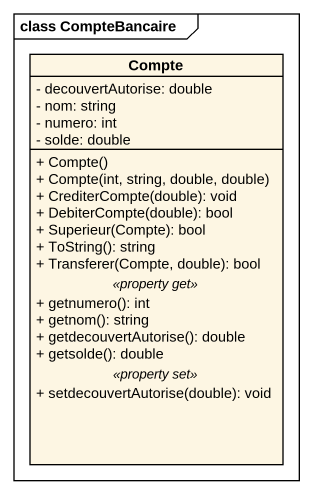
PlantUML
@startuml
mainframe class CompteBancaire
hide circle
hide empty members
skinparam classAttributeIconSize 0
class Compte {
  - decouvertAutorise: double
  - nom: string
  - numero: int
  - solde: double
  --
  + Compte()
  + Compte(int, string, double, double)
  + CrediterCompte(double): void
  + DebiterCompte(double): bool
  + Superieur(Compte): bool
  + ToString(): string
  + Transferer(Compte, double): bool
  .. <<property get>> ..
  + getnumero(): int
  + getnom(): string
  + getdecouvertAutorise(): double
  + getsolde(): double
  .. <<property set>> ..
  + setdecouvertAutorise(double): void
}
@enduml
